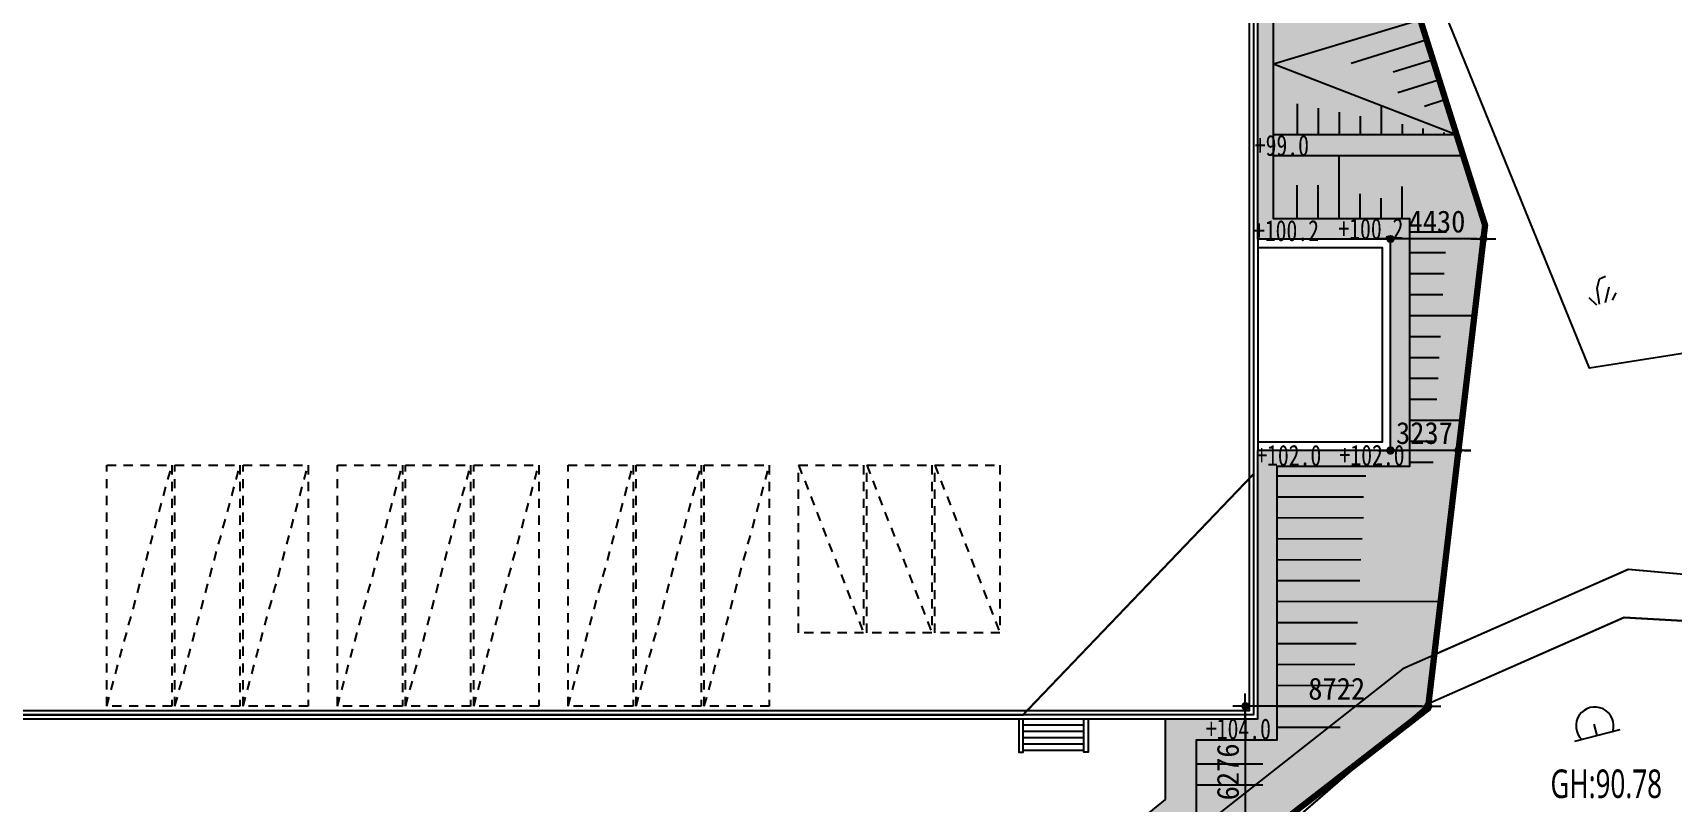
# Model space of a CAD drawing. Header units: millimetres. Extents: x 13387 to 322416, y 10188 to 219730.
# Drawn here: x 107185 to 185384, y 84199 to 120930 of the extents above; entities that cross this region are included whole.
import ezdxf
from ezdxf.enums import TextEntityAlignment as Align
from ezdxf.xclip import XClip

# ---------------------------------------------------------------- set-up
doc = ezdxf.new("R2010")
doc.units = ezdxf.units.MM
doc.header["$LTSCALE"] = 400
doc.header["$XCLIPFRAME"] = 0
doc.linetypes.add('base$0$base$0$HID', pattern=[2, 1.1, -0.9])
doc.linetypes.add('base$0$base$0$XREF_BASE$0$PHANTOMX2', pattern=[5, 2.5, -0.5, 0.5, -0.5, 0.5, -0.5])
doc.layers.get('Defpoints').update_dxf_attribs({"color": 153})
for name, color, linetype in [('0-녹지', 71, 'Continuous'), ('base$0$base$0$1-HY', 8, 'Continuous'), ('base$0$base$0$1-SIM', 8, 'Continuous'), ('base$0$base$0$1-묘지', 4, 'Continuous'), ('base$0$base$0$1-비포장', 1, 'Continuous'), ('base$0$base$0$1-지적선', 3, 'Continuous'), ('base$0$base$0$CE-SLOP-FILL', 1, 'Continuous'), ('base$0$base$0$COL', 2, 'Continuous'), ('base$0$base$0$LSMD_CONT_LDREG_41500', 1, 'Continuous'), ('base$0$base$0$WID', 4, 'Continuous'), ('base$0$base$0$XREF_BASE$0$CE_PROPERTY LINE', 2, 'Continuous'), ('base$0$base$0$XREF_BASE$0$성토옹벽', 6, 'Continuous'), ('base$0$base$0$사업부지', 7, 'Continuous'), ('base$0$base$0$지상1층 평면도$0$A-PK', 6, 'Continuous'), ('base$0$base$0$지하2층외벽선', 2, 'Continuous'), ('base$0$base$0$현황레벨검토', 1, 'Continuous')]:
    doc.layers.add(name, color=color, linetype=linetype)
doc.layers.add('base$0$base$0$CE_GH_TEXT', color=2, linetype='Continuous', lineweight=20)
doc.layers.add('base$0$base$0$XR-평면도$0$A-SSXM-STAIR', color=7, linetype='Continuous', lineweight=25)
doc.styles.add('base$0$base$0$STANDARD', font='')
doc.styles.add('base$0$base$0$나눔고딕N', font='NanumGothic.ttf')
doc.styles.add('base$0$base$0$송현플러스-돋움체', font='')
doc.styles.get('base$0$base$0$STANDARD').set_extended_font_data('DotumChe')
doc.styles.get('base$0$base$0$송현플러스-돋움체').set_extended_font_data('DotumChe')
doc.dimstyles.new('base$0$base$0$SHP 600', dxfattribs={"dimscale": 300, "dimtxt": 3.5, "dimasz": 1, "dimexe": 2, "dimexo": 2, "dimgap": 1, "dimtad": 1, "dimdec": 0, "dimzin": 0, "dimdsep": 46, "dimtxsty": 'base$0$base$0$송현플러스-돋움체', "dimblk": 'base$0$base$0$DIMDOT', "dimcen": 0.09, "dimclrt": 3, "dimadec": 0, "dimazin": 1, "dimtfac": 1, "dimtdec": 0, "dimtix": 1, "dimtmove": 2, "dimatfit": 0, "dimldrblk": 'base$0$base$0$DIMDOT', "dimfxl": 1, "dimtolj": 1, "dimtzin": 0, "dimarcsym": 0})

# ---------------------------------------------------------------- blocks, each defined once
blk = doc.blocks.new('base$0$base$0$XREF_BASE$0$A$C3CBC0631')
at = {"layer": 'base$0$base$0$XREF_BASE$0$CE_PROPERTY LINE', "color": 8, "linetype": 'base$0$base$0$XREF_BASE$0$PHANTOMX2', "ltscale": 3, "flags": 128}
blk.add_lwpolyline([(24653, 158067), (15380, 151109), (8259, 149251), (3838, 149290), (748, 147602), (-6916, 147572), (-7299, 146160), (-1843, 125252), (436, 116516), (2171, 109870), (5326, 104706), (5798, 96717), (3940, 88655), (43, 76542), (81, 64279), (3722, 52297), (8342, 45951), (24954, 35648), (27528, 32946), (33205, 26984), (45785, 19196), (55262, 14961), (63842, 9900), (67943, 799), (71065, 403), (74495, 0), (71416, 11497), (72509, 16027), (80907, 20283), (84381, 29814), (86654, 26118), (86417, 19281), (94182, 16961), (94474, 13223), (94701, 13128), (143072, 50641), (145797, 73715), (141926, 86006), (137274, 142330), (130340, 137929), (128629, 139085), (122336, 140647), (114378, 141402), (105828, 145930), (90331, 146144), (69871, 143916), (58636, 140116), (56478, 144307), (45633, 153630)], close=True, dxfattribs=at)
blk = doc.blocks.new('base$0$base$0$A$C61401735')
at = {"layer": 'base$0$base$0$CE-SLOP-FILL', "color": 251, "linetype": 'ByBlock'}
for p, q in [((148955, 83507), (141998, 81405)), ((149255, 82553), (145693, 81430)), ((150675, 78040), (141998, 81405)), ((149556, 81599), (147700, 81015)), ((149857, 80646), (147926, 80037)), ((143137, 78040), (143137, 79502)), ((144137, 78040), (144137, 79308)), ((145137, 78040), (145137, 79114)), ((147137, 78040), (147137, 79412)), ((150157, 79692), (149192, 79388)), ((146137, 78040), (146137, 78920)), ((148137, 78040), (148137, 78532)), ((149137, 78040), (149137, 78338)), ((141998, 78040), (150675, 78040)), ((142127, 78040), (142137, 78040)), ((150137, 78040), (150137, 78145)), ((141998, 77040), (150990, 77040)), ((145121, 74024), (145121, 77040)), ((143121, 74024), (143121, 75621)), ((144121, 74024), (144121, 75621)), ((146121, 74024), (146121, 75207)), ((148121, 74024), (148121, 75560)), ((147121, 74024), (147121, 74999)), ((148502, 73406), (150251, 73406)), ((148502, 72406), (150192, 72406)), ((148502, 71406), (150133, 71406)), ((148502, 70406), (150074, 70406)), ((148502, 69406), (151527, 69406)), ((148502, 68406), (149956, 68406)), ((148502, 67406), (149897, 67406)), ((148502, 66406), (149838, 66406)), ((148502, 65406), (149779, 65406)), ((148502, 64406), (150938, 64406)), ((148502, 63406), (149661, 63406)), ((148502, 62406), (149602, 62406)), ((142173, 61747), (146395, 61756)), ((142171, 60747), (146277, 60756)), ((142173, 59747), (146279, 59756)), ((142173, 58747), (146221, 58756)), ((142173, 57747), (146163, 57756)), ((142173, 56747), (146106, 56756)), ((142173, 55747), (149918, 55765)), ((142173, 54747), (145990, 54756)), ((142173, 53747), (145932, 53755)), ((142173, 52747), (145874, 52755)), ((142173, 51747), (145816, 51755)), ((142173, 50747), (149329, 50763)), ((142173, 49747), (145178, 49754)), ((138320, 48002), (141488, 48002)), ((138320, 47002), (141488, 47002))]:
    blk.add_line(p, q, dxfattribs=at)
at = {"layer": 'base$0$base$0$CE-SLOP-FILL', "color": 251, "linetype": 'ByBlock', "flags": 128}
for points in [[(138320, 42081), (138320, 49150), (142173, 49150), (142173, 62214), (148502, 62214), (148502, 74024), (141998, 74024), (141998, 102558), (141998, 108156), (141998, 137556), (122558, 137556), (112679, 145614)], [(138320, 42081), (149358, 50641), (152083, 73715), (148212, 86006), (144956, 125432)], [(141998, 78040), (150675, 78040)], [(141998, 77040), (150990, 77040)]]:
    blk.add_lwpolyline(points, dxfattribs=at)
blk = doc.blocks.new('base$0$base$0$A$C33E82F04')
at = {"layer": 'base$0$base$0$1-묘지', "color": 8, "linetype": 'Continuous'}
for p, q in [((1.5, 0), (0, 0)), ((0.75, 0), (0.75, 0.38))]:
    blk.add_line(p, q, dxfattribs=at)
blk.add_arc((0.756, 0.318), 0.6, 328.0265, 211.9735, dxfattribs=at)
blk = doc.blocks.new('base$0$base$0$A$C39EA40FB')
at = {"layer": 'base$0$base$0$1-SIM', "color": 8}
for p, q in [((0.332, 0.503), (0.48, 0.777)), ((0.48, 0.777), (0.686, 0.812)), ((0, 0.286), (0.172, 0)), ((0.274, 0), (0.332, 0.503)), ((0.469, 0), (0.709, 0.446)), ((0.709, 0.011), (0.88, 0.206))]:
    blk.add_line(p, q, dxfattribs=at)
blk = doc.blocks.new('base$0$base$0$G$C940A8A8A')
at = {"layer": 'base$0$base$0$LSMD_CONT_LDREG_41500', "color": 1, "linetype": 'Continuous', "const_width": 300, "flags": 128}
blk.add_lwpolyline([(58048, 16229), (67249, 18227), (73017, 26572), (74283, 22422), (72327, 15866), (79255, 11660), (78594, 7970), (78790, 7821), (135065, 31905), (143528, 53543), (142885, 66413)], dxfattribs=at)
blk = doc.blocks.new('base$0$base$0$현황측량 지적')
at = {"layer": 'base$0$base$0$1-HY'}
blk.add_lwpolyline([(95410, -42154), (101588, -27808), (111365, -27396), (113947, -34923), (110304, -45298), (106388, -57406), (104403, -66238), (103357, -71456), (92138, -73223), (84689, -54868), (90630, -52869), (90390, -44825)], close=True, dxfattribs=at)
at = {"layer": 'base$0$base$0$1-비포장', "color": 8, "linetype": 'Continuous'}
for points in [[(63524, -105691), (63668, -109215), (68042, -120936), (75445, -128774), (85101, -135138), (91148, -140446), (93270, -144321), (93390, -149846), (95150, -149257), (95215, -144144), (93205, -139550), (87545, -134189), (85835, -133363), (76896, -127054), (69729, -119669), (66110, -108713), (66008, -105595), (73015, -99178), (84532, -89199), (93795, -85116), (102228, -85592)], [(101801, -83537), (94002, -82831), (84738, -86909)]]:
    blk.add_lwpolyline(points, dxfattribs=at)
at = {"layer": 'base$0$base$0$1-SIM', "xscale": 1500, "yscale": 1500, "zscale": 1500, "rotation": 14.62512501046145}
blk.add_blockref('base$0$base$0$A$C39EA40FB', (92225, -70264), dxfattribs=at)
at = {"layer": 'base$0$base$0$1-묘지', "xscale": 1500, "yscale": 1500, "zscale": 1500, "rotation": 14.62512501046145}
blk.add_blockref('base$0$base$0$A$C33E82F04', (91423, -91048), dxfattribs=at)
at = {"layer": 'base$0$base$0$1-지적선', "color": 8, "rotation": 14.62512504690287}
blk.add_blockref('base$0$base$0$G$C940A8A8A', (-38193, -154447), dxfattribs=at)
blk = doc.blocks.new('base$0$base$0$A$C1BFD5BFA')
for points in [[(106530, 22900), (100200, 22900)], [(106530, 12809), (106530, 22900)], [(100200, 22500), (106130, 22500), (106130, 13209), (100200, 13209)], [(106530, 12809), (100200, 12809)]]:
    blk.add_lwpolyline(points)
at = {"layer": 'base$0$base$0$COL'}
for points in [[(0, 58200), (0, 0), (100200, 0), (100200, 12809)], [(100200, 22900), (100200, 58200), (0, 58200)], [(400, 48400), (400, 400), (99800, 400), (99800, 13209), (99800, 13209)], [(99800, 13209), (99800, 13209), (99800, 48400)], [(100200, 22900), (100200, 12809)]]:
    blk.add_lwpolyline(points, dxfattribs=at)
blk = doc.blocks.new('base$0$base$0$DIMDOT')
at = {"color": 0}
blk.add_line((-2, 0), (2, 0), dxfattribs=at)
for radius in [0.5, 0.25]:
    blk.add_circle((0, 0), radius, dxfattribs=at)
blk = doc.blocks.new('*D405')
at = {"color": 0, "lineweight": -2}
for p, q in [((2564819, -1049014), (2564048, -1049014)), ((2564648, -1049314), (2564648, -1054990)), ((2564819, -1055290), (2564048, -1055290))]:
    blk.add_line(p, q, dxfattribs=at)
at = {"layer": 'Defpoints', "color": 0}
for p in [(2565419, -1049014), (2564648, -1055290), (2565419, -1055290)]:
    blk.add_point(p, dxfattribs=at)
at = {"color": 0, "linetype": 'ByBlock', "lineweight": -2, "xscale": 300, "yscale": 300, "zscale": 300}
for p, rotation in [((2564648, -1049014), 90), ((2564648, -1055290), 270)]:
    blk.add_blockref('base$0$base$0$DIMDOT', p, dxfattribs=dict(at, rotation=rotation))
at = {"color": 3, "insert": (2563823, -1052152), "char_height": 1050, "attachment_point": 5, "rotation": 90, "style": 'base$0$base$0$송현플러스-돋움체'}
blk.add_mtext('\\A1;6276', dxfattribs=at)
blk = doc.blocks.new('*D406')
at = {"color": 0, "lineweight": -2}
for p, q in [((2564648, -1048414), (2564648, -1048414)), ((2573371, -1048414), (2573371, -1048414)), ((2573071, -1049014), (2564948, -1049014))]:
    blk.add_line(p, q, dxfattribs=at)
at = {"layer": 'Defpoints', "color": 0}
for p in [(2564648, -1049014), (2564648, -1049014), (2573371, -1049014)]:
    blk.add_point(p, dxfattribs=at)
at = {"color": 0, "linetype": 'ByBlock', "lineweight": -2, "xscale": 300, "yscale": 300, "zscale": 300, "rotation": 180}
blk.add_blockref('base$0$base$0$DIMDOT', (2564648, -1049014), dxfattribs=at)
at = {"color": 0, "linetype": 'ByBlock', "lineweight": -2, "xscale": 300, "yscale": 300, "zscale": 300}
blk.add_blockref('base$0$base$0$DIMDOT', (2573371, -1049014), dxfattribs=at)
at = {"color": 3, "insert": (2569009, -1048189), "char_height": 1050, "attachment_point": 5, "style": 'base$0$base$0$송현플러스-돋움체'}
blk.add_mtext('\\A1;8722', dxfattribs=at)
blk = doc.blocks.new('*D407')
at = {"color": 0, "lineweight": -2}
for p, q in [((2571275, -1036809), (2570975, -1036809)), ((2571575, -1037009), (2571575, -1036209)), ((2574812, -1036809), (2571575, -1036809)), ((2574812, -1036209), (2574812, -1036209)), ((2575112, -1036809), (2575412, -1036809))]:
    blk.add_line(p, q, dxfattribs=at)
at = {"layer": 'Defpoints', "color": 0}
for p in [(2571575, -1036809), (2574812, -1036809), (2571575, -1037609)]:
    blk.add_point(p, dxfattribs=at)
at = {"color": 0, "linetype": 'ByBlock', "lineweight": -2, "xscale": 300, "yscale": 300, "zscale": 300}
blk.add_blockref('base$0$base$0$DIMDOT', (2571575, -1036809), dxfattribs=at)
at = {"color": 0, "linetype": 'ByBlock', "lineweight": -2, "xscale": 300, "yscale": 300, "zscale": 300, "rotation": 180}
blk.add_blockref('base$0$base$0$DIMDOT', (2574812, -1036809), dxfattribs=at)
at = {"color": 3, "insert": (2573194, -1035983), "char_height": 1050, "attachment_point": 5, "style": 'base$0$base$0$송현플러스-돋움체'}
blk.add_mtext('\\A1;3237', dxfattribs=at)
blk = doc.blocks.new('*D408')
at = {"color": 0, "lineweight": -2}
for p, q in [((2571575, -1026113), (2571575, -1026113)), ((2575705, -1026713), (2571875, -1026713)), ((2576005, -1026113), (2576005, -1026113))]:
    blk.add_line(p, q, dxfattribs=at)
at = {"layer": 'Defpoints', "color": 0}
for p in [(2571575, -1026713), (2571575, -1026713), (2576005, -1026713)]:
    blk.add_point(p, dxfattribs=at)
at = {"color": 0, "linetype": 'ByBlock', "lineweight": -2, "xscale": 300, "yscale": 300, "zscale": 300, "rotation": 180}
blk.add_blockref('base$0$base$0$DIMDOT', (2571575, -1026713), dxfattribs=at)
at = {"color": 0, "linetype": 'ByBlock', "lineweight": -2, "xscale": 300, "yscale": 300, "zscale": 300}
blk.add_blockref('base$0$base$0$DIMDOT', (2576005, -1026713), dxfattribs=at)
at = {"color": 3, "insert": (2573790, -1025887), "char_height": 1050, "attachment_point": 5, "style": 'base$0$base$0$송현플러스-돋움체'}
blk.add_mtext('\\A1;4430', dxfattribs=at)
blk = doc.blocks.new('base$0$base$0$지상1층 평면도$0$_P대형')
at = {"layer": 'base$0$base$0$지상1층 평면도$0$A-PK', "color": 6, "linetype": 'base$0$base$0$HID'}
blk.add_line((-150, -1500), (-3250, -13000), dxfattribs=at)
blk.add_lwpolyline([(-150, -1500), (-150, -13000), (-3250, -13000), (-3250, -1500)], close=True, dxfattribs=at)
blk = doc.blocks.new('base$0$base$0$A$C666166B5')
at = {"layer": 'base$0$base$0$지상1층 평면도$0$A-PK', "linetype": 'base$0$base$0$HID'}
blk.add_line((0, 8000), (3100, 0), dxfattribs=at)
blk.add_lwpolyline([(3100, 8000), (3100, 0), (0, 0), (0, 8000), (3100, 8000)], dxfattribs=at)
blk = doc.blocks.new('base$0$base$0$XREF_BASE$0$A$C5E376D50')
at = {"layer": 'Defpoints', "linetype": 'Continuous', "flags": 128}
blk.add_lwpolyline([(289783, 188809), (298181, 193066), (301655, 202597), (303928, 198901), (303691, 192063), (311456, 189743), (311748, 186006), (311975, 185911), (360346, 223424), (363071, 246497), (359200, 258788)], dxfattribs=at)
blk = doc.blocks.new('base$0$base$0$G$CBD6C6888')
at = {"layer": 'base$0$base$0$CE_GH_TEXT', "color": 2, "lineweight": 20, "style": 'base$0$base$0$나눔고딕N', "width": 0.7}
blk.add_text('GH:90.78', height=1360, dxfattribs=at).set_placement((198052, 56726, 90780), align=Align.MIDDLE_LEFT)
at = {"layer": 'base$0$base$0$현황레벨검토', "color": 1, "linetype": 'ByBlock', "style": 'base$0$base$0$STANDARD', "width": 0.8}
for s, p in [('+99.0', (183949, 86700)), ('+100.2', (187936, 82721)), ('+100.2', (183910, 82633)), ('+102.0', (184019, 71904)), ('+102.0', (187992, 71911)), ('+104.0', (181618, 58847))]:
    blk.add_text(s, height=1000, dxfattribs=at).set_placement(p)
blk = doc.blocks.new('base', base_point=(0, 0))
at = {"layer": 'base$0$base$0$사업부지', "linetype": 'Continuous', "ltscale": 10}
h = blk.add_hatch(dxfattribs=at)
h.set_pattern_fill('AR-HBONE', color=8, scale=100, angle=14.625125, style=0)
h.set_pattern_definition([(59.62512505, (-195145259.7, -419444232.27), (-142.83199963, 547.356392), [1200, -400]), (149.62512505, (-195145057.44, -419443887.18), (-142.83199963, 547.356392), [1200, -400])])
edge = h.paths.add_edge_path()
edge.add_arc((2429632.2, -997541.1), 8500, 12.089525, 71.410291, ccw=False)
edge.add_arc((2429632.2, -997541.1), 8500, 359.999998, 12.089525, ccw=False)
edge.add_line((2438132.2, -997541.1), (2438132.2, -1035817.5))
edge.add_arc((2467632.2, -1035817.5), 29500, 179.999999, 238.204008)
edge.add_line((2452088.7, -1060890.5), (2484216.1, -1080807.1))
edge.add_arc((2493436.8, -1065933.4), 17500, 238.204012, 296.889284)
edge.add_arc((2493436.8, -1065933.4), 17500, 296.889284, 329.811311)
edge.add_arc((2520232.4, -1081521.7), 13500, 89.999998, 149.811311, ccw=False)
edge.add_line((2520232.4, -1068021.7), (2522153.2, -1068021.7))
edge.add_line((2522153.2, -1068021.7), (2522153.2, -1066521.7))
edge.add_line((2522153.2, -1066521.7), (2520232.4, -1066521.7))
edge.add_arc((2520232.4, -1081521.7), 15000, 89.999998, 149.811311)
edge.add_arc((2493436.8, -1065933.4), 16000, 296.889284, 329.811311, ccw=False)
edge.add_arc((2493436.8, -1065933.4), 16000, 238.204012, 296.889284, ccw=False)
edge.add_line((2485006.4, -1079532.2), (2452879.1, -1059615.6))
edge.add_arc((2467632.2, -1035817.5), 28000, 179.999998, 238.204007, ccw=False)
edge.add_line((2439632.2, -1035817.5), (2439632.2, -997541.1))
edge.add_arc((2429632.2, -997541.1), 10000, 359.999999, 12.089525)
edge.add_arc((2429632.2, -997541.1), 10000, 12.089525, 76.961351)
edge.add_line((2431888.3, -987798.9), (2432341.9, -989484.6))
blk.add_lwpolyline([(2465048.2, -993914.3), (2454148.2, -993914.3), (2454148.2, -1000314.3), (2454848.2, -1000314.3), (2454848.2, -1003714.3), (2457048.2, -1003714.3), (2457048.2, -1011514.3), (2449648.2, -1011514.3), (2449648.2, -1038114.3), (2462748.2, -1038114.3), (2462748.2, -1042514.3), (2465248.2, -1042514.3), (2465248.2, -1049414.3), (2565048.2, -1049414.3), (2565048.2, -1015514.3), (2565248.2, -1015514.3), (2565248.2, -991414.3), (2465048.2, -991414.3)], close=True)
at = {"layer": 'base$0$base$0$1-비포장', "linetype": 'Continuous'}
for points in [[(2590717.8, -1043197.2), (2582918.9, -1042491.5), (2572163.7, -1047225.5), (2559549.1, -1057166.7)], [(2561931.4, -1058838.4), (2573449.1, -1048859.9), (2582712.2, -1044776.7), (2591144.7, -1045253)]]:
    blk.add_lwpolyline(points, dxfattribs=at)
at = {"layer": 'base$0$base$0$WID'}
for p, q in [((2560848.2, -1053464), (2560848.2, -1049614.3)), ((2544762.4, -1066514.3), (2560848.2, -1053464))]:
    blk.add_line(p, q, dxfattribs=at)
at = {"layer": 'base$0$base$0$XR-평면도$0$A-SSXM-STAIR'}
for p, q in [((2554048.2, -1049914.3), (2556948.2, -1049914.3)), ((2554048.2, -1050214.3), (2556948.2, -1050214.3)), ((2554048.2, -1050514.3), (2556948.2, -1050514.3)), ((2554048.2, -1050814.3), (2556948.2, -1050814.3)), ((2554048.2, -1051114.3), (2556948.2, -1051114.3))]:
    blk.add_line(p, q, dxfattribs=at)
for points in [[(2553848.2, -1049614.3), (2553848.2, -1051214.3), (2554048.2, -1051214.3), (2554048.2, -1051214.3), (2554048.2, -1049614.3)], [(2557148.2, -1049614.3), (2557148.2, -1051214.3), (2557148.2, -1051214.3), (2556948.2, -1051214.3), (2556948.2, -1049614.3), (2557148.2, -1049614.3)]]:
    blk.add_lwpolyline(points, dxfattribs=at)
at = {"layer": 'base$0$base$0$지하2층외벽선', "linetype": 'base$0$base$0$HID', "const_width": 100}
blk.add_lwpolyline([(2554050, -1049427.6), (2465250, -1049427.6), (2465250, -1039927.6), (2449650, -1039927.6), (2449650, -963827.6), (2504846.7, -963827.6), (2504846.7, -976327.6), (2545650, -976327.6), (2545650, -991427.6), (2565050, -991427.6), (2565050, -1037927.6), (2554050, -1049427.6)], dxfattribs=at)
ref = blk.add_blockref('base$0$base$0$현황측량 지적', (2488921, -959657.5))
XClip(ref).set_block_clipping_path([(-120941.079460036, -150848.0068536659), (162857.5363889819, 70751.9931463341)])
for name, p in [('base$0$base$0$G$CBD6C6888', (2381151.9, -1109444.6)), ('base$0$base$0$A$C1BFD5BFA', (2465044.9, -1049617.6)), ('base$0$base$0$A$C666166B5', (2543344.9, -1045514.3)), ('base$0$base$0$A$C666166B5', (2546594.9, -1045514.3)), ('base$0$base$0$A$C666166B5', (2549844.9, -1045514.3))]:
    blk.add_blockref(name, p)
ref = blk.add_blockref('base$0$base$0$XREF_BASE$0$A$C5E376D50', (2212998.1, -1272554.8))
XClip(ref).set_block_clipping_path([(154965.4345864058, 162053.3751671459), (438965.4345861674, 383653.3751671459)])
at = {"layer": 'base$0$base$0$CE-SLOP-FILL', "linetype": 'ByBlock'}
blk.add_blockref('base$0$base$0$A$C61401735', (2424002.9, -1099771.4), dxfattribs=at)
at = {"layer": 'base$0$base$0$XREF_BASE$0$성토옹벽'}
blk.add_blockref('base$0$base$0$XREF_BASE$0$A$C3CBC0631', (2430288.9, -1099777.9), dxfattribs=at)
at = {"layer": 'base$0$base$0$지상1층 평면도$0$A-PK', "rotation": 180}
for p in [(2510194.9, -1050514.3), (2513444.9, -1050514.3), (2516694.9, -1050514.3), (2521194.9, -1050514.3), (2524444.9, -1050514.3), (2527694.9, -1050514.3), (2532194.9, -1050514.3), (2535444.9, -1050514.3), (2538694.9, -1050514.3)]:
    blk.add_blockref('base$0$base$0$지상1층 평면도$0$_P대형', p, dxfattribs=at)
for base, p1, p2, picture, middle in [((2571574.9, -1026713.1), (2576004.6, -1026713.1), (2571574.9, -1026713.1), '*D408', (2573789.8, -1025887.4)), ((2571574.9, -1036808.6), (2574812.2, -1036808.6), (2571574.9, -1037608.6), '*D407', (2573193.6, -1035982.9)), ((2564648.2, -1049014.3), (2573370.6, -1049014.3), (2564648.2, -1049014.3), '*D406', (2569009.4, -1048188.6))]:
    dim = blk.add_linear_dim(base=base, p1=p1, p2=p2, dimstyle='base$0$base$0$SHP 600')
    dim.commit()
    dim.dimension.update_dxf_attribs({"geometry": picture, "text_midpoint": middle})
dim = blk.add_linear_dim(base=(2564648.2, -1055290.2), p1=(2565419.1, -1049014.3), p2=(2565419.1, -1055290.2), angle=90, dimstyle='base$0$base$0$SHP 600')
dim.commit()
dim.dimension.update_dxf_attribs({"geometry": '*D405', "text_midpoint": (2563822.5, -1052152.3)})
blk = doc.blocks.new('G$CE0093AA2')
at = {"layer": '0-녹지'}
h = blk.add_hatch(color=256, dxfattribs=at)
h.dxf.hatch_style = 1
edge = h.paths.add_edge_path()
edge.add_line((19332, 126164), (19440, 125747))
edge.add_line((19440, 125747), (22595, 120583))
edge.add_line((22595, 120583), (23068, 112594))
edge.add_line((23068, 112594), (21209, 104532))
edge.add_line((21209, 104532), (17313, 92419))
edge.add_line((17313, 92419), (17351, 80156))
edge.add_line((17351, 80156), (20991, 68174))
edge.add_line((20991, 68174), (25611, 61828))
edge.add_line((25611, 61828), (42224, 51526))
edge.add_line((42224, 51526), (44798, 48823))
edge.add_line((44798, 48823), (50475, 42861))
edge.add_line((50475, 42861), (63054, 35073))
edge.add_line((63054, 35073), (72532, 30838))
edge.add_line((72532, 30838), (81111, 25777))
edge.add_line((81111, 25777), (85212, 16676))
edge.add_line((85212, 16676), (91764, 15877))
edge.add_line((91764, 15877), (88685, 27374))
edge.add_line((88685, 27374), (89778, 31902))
edge.add_line((89778, 31902), (98176, 36160))
edge.add_line((98176, 36160), (101651, 45691))
edge.add_line((101651, 45691), (103923, 41996))
edge.add_line((103923, 41996), (103686, 35158))
edge.add_line((103686, 35158), (111452, 32838))
edge.add_line((111452, 32838), (111744, 29100))
edge.add_line((111744, 29100), (111971, 29006))
edge.add_line((111971, 29006), (160342, 66518))
edge.add_line((160342, 66518), (163067, 89592))
edge.add_line((163067, 89592), (159195, 101883))
edge.add_line((159195, 101883), (154544, 158207))
edge.add_line((154544, 158207), (147609, 153806))
edge.add_line((147609, 153806), (145898, 154962))
edge.add_line((145898, 154962), (139606, 156524))
edge.add_line((139606, 156524), (131647, 157279))
edge.add_line((131647, 157279), (123097, 161807))
edge.add_line((123097, 161807), (107601, 162021))
edge.add_line((107601, 162021), (87141, 159793))
edge.add_line((87141, 159793), (75906, 155993))
edge.add_line((75906, 155993), (73745, 160181))
edge.add_line((73745, 160181), (73096, 160745))
edge.add_line((73096, 160745), (72894, 160510))
edge.add_line((72894, 160510), (72242, 159752))
edge.add_line((72242, 159752), (62304, 168301))
edge.add_line((62304, 168301), (42227, 172547))
edge.add_line((42227, 172547), (32820, 165471))
edge.add_line((32820, 165471), (25883, 163665))
edge.add_line((25883, 163665), (18187, 161975))
edge.add_line((18187, 161975), (11890, 160474))
edge.add_line((11890, 160474), (17026, 140967))
edge.add_line((17026, 140967), (15748, 140633))
edge.add_arc((16971, 144898), 4437, 254.00037, 277.35559)
edge.add_arc((17403, 141489), 1000, 277.81441, 14.39027)
edge.add_line((18371, 141737), (13785, 159318))
edge.add_line((13785, 159318), (29855, 163519))
edge.add_line((29855, 163519), (30813, 159836))
edge.add_line((30813, 159836), (33433, 159836))
edge.add_arc((33433, 161336), 1500, 270, 0)
edge.add_line((34933, 161336), (34933, 165036))
edge.add_line((34933, 165036), (63733, 165036))
edge.add_line((63733, 165036), (63733, 161336))
edge.add_arc((65233, 161336), 1500, 180, 270)
edge.add_line((65233, 159836), (65633, 159836))
edge.add_line((65633, 159836), (65633, 153836))
edge.add_line((65633, 153836), (51533, 153836))
edge.add_arc((51533, 152336), 1500, 90, 180)
edge.add_line((50033, 152336), (50033, 151836))
edge.add_line((50033, 151836), (71008, 151836))
edge.add_line((71008, 151836), (71008, 151636))
edge.add_line((71008, 151636), (50033, 151636))
edge.add_line((50033, 151636), (50033, 151436))
edge.add_line((50033, 151436), (132842, 151437))
edge.add_line((132842, 151437), (125758, 157216))
edge.add_line((125758, 157216), (126390, 157991))
edge.add_line((126390, 157991), (133198, 152437))
edge.add_line((133198, 152437), (151994, 152437))
edge.add_line((151994, 152437), (152030, 124236))
edge.add_line((152030, 124236), (152233, 124236))
edge.add_line((152233, 124236), (152230, 88933))
edge.add_line((152230, 88933), (158560, 88933))
edge.add_line((158560, 88933), (158560, 78842))
edge.add_line((158560, 78842), (152230, 78842))
edge.add_line((152230, 78842), (152230, 66033))
edge.add_line((152230, 66033), (147833, 66033))
edge.add_line((147833, 66033), (147833, 62187))
edge.add_line((147833, 62187), (147083, 61578))
edge.add_line((147083, 61578), (147725, 60739))
edge.add_line((147725, 60739), (131769, 47783))
edge.add_line((131769, 47783), (123643, 42450))
edge.add_line((123643, 42450), (107643, 42441))
edge.add_line((107643, 42441), (107643, 47629))
edge.add_line((107643, 47629), (107217, 47629))
edge.add_arc((107217, 34129), 13500, 90, 149.81131)
edge.add_arc((80422, 49717), 17500, 296.88928, 329.81131, ccw=False)
edge.add_arc((80422, 49717), 17500, 238.20401, 296.88928, ccw=False)
edge.add_line((71201, 34843), (39074, 54760))
edge.add_arc((54617, 79833), 29500, 180, 238.20401, ccw=False)
edge.add_line((25117, 79833), (25117, 118109))
edge.add_arc((16617, 118109), 8500, 360, 71.37307)
ref = blk.add_blockref('base', (-2413015, 1115651))
XClip(ref).set_block_clipping_path([(2413015.1054852898, -1109546.827617452), (2592876.6779239769, -918069.190399006)])

msp = doc.modelspace()

# ---------------------------------------------------------------- block references
msp.add_blockref('G$CE0093AA2', (13387, 22149))

doc.saveas('drawing.dxf')
